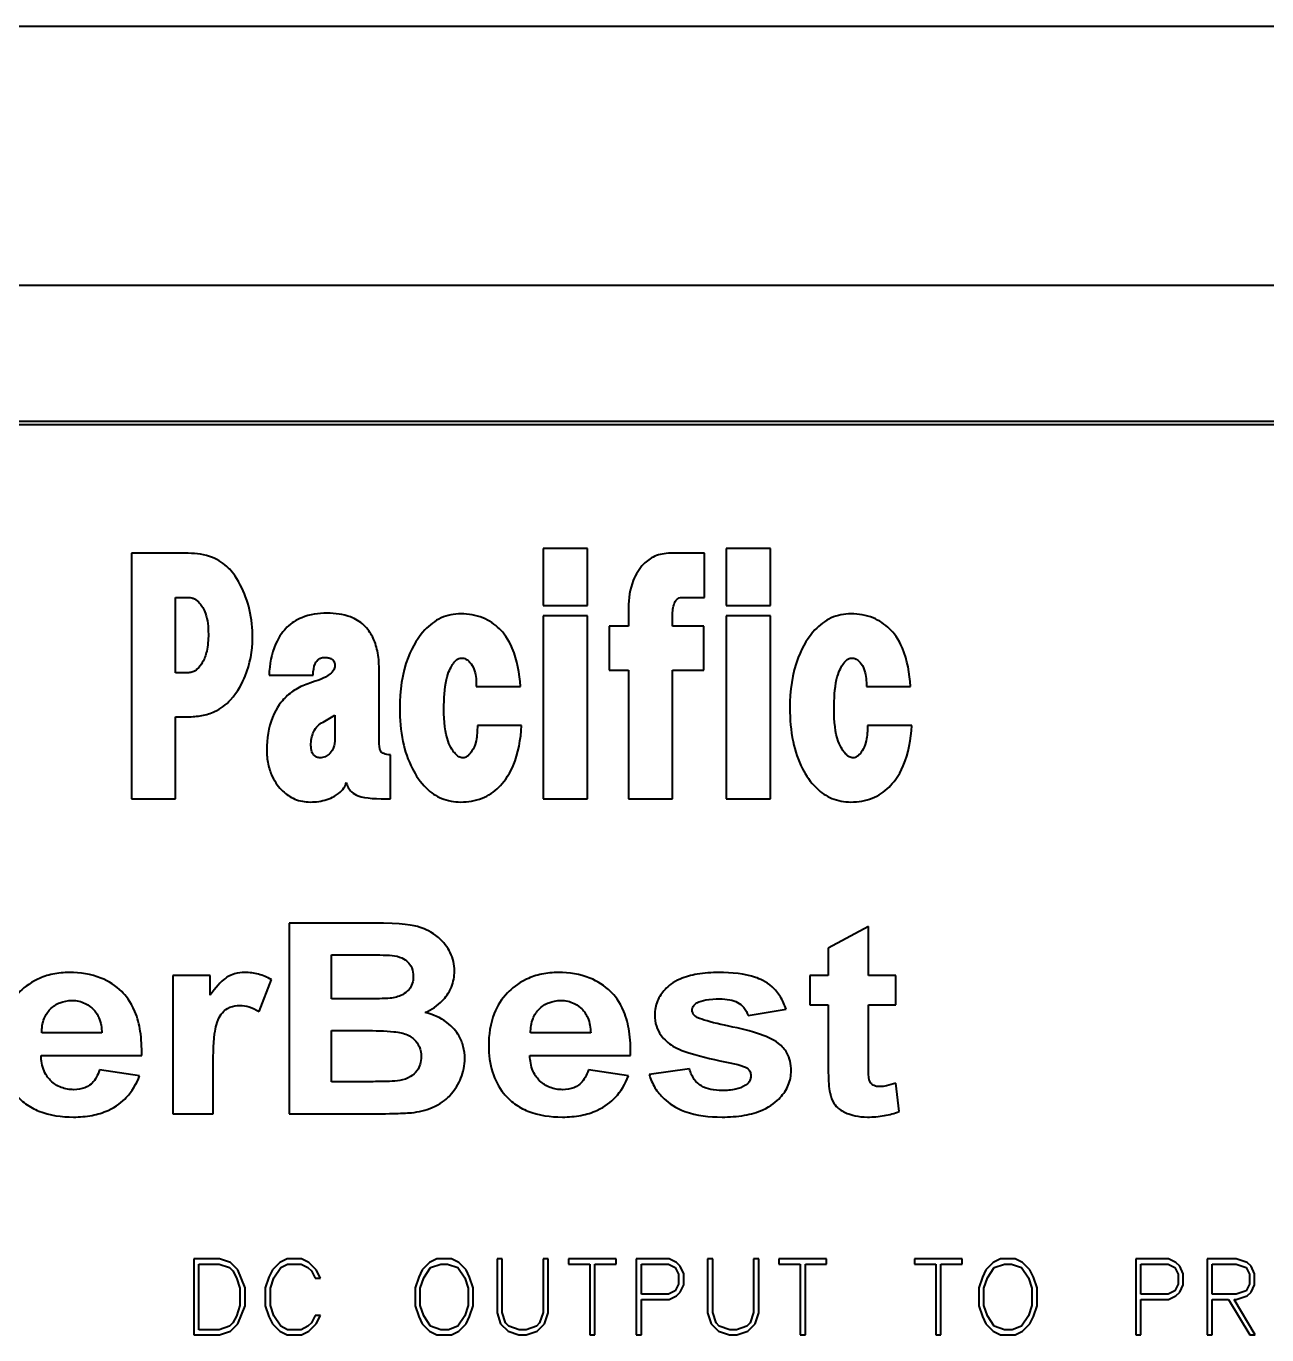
# Model space of a CAD drawing. Header units: millimetres. Extents: x 0 to 4205, y 0 to 2970.
# Drawn here: x 3446.36 to 3491.84, y 1787.63 to 1835.62 of the extents above; entities that cross this region are included whole.
import ezdxf

# ---------------------------------------------------------------- set-up
doc = ezdxf.new("R2010")
doc.units = ezdxf.units.MM
doc.header["$LTSCALE"] = 5
doc.layers.add('가시적인 것(ISO)', color=3, linetype='Continuous', lineweight=40)

msp = doc.modelspace()

# ---------------------------------------------------------------- linework, layer by layer
at = {"layer": '가시적인 것(ISO)'}
for p, q in [((3268.143, 1835.619), (3578.143, 1835.619)), ((3370.643, 1826.119), (3530.643, 1826.119)), ((3521.635, 1821.119), (3379.923, 1821.119)), ((3380.002, 1821.019), (3521.556, 1821.019)), ((3452.3, 1816.291), (3450.216, 1816.291)), ((3450.216, 1816.291), (3450.216, 1807.291)), ((3466.931, 1816.468), (3465.311, 1816.468)), ((3465.311, 1816.468), (3465.311, 1814.379)), ((3466.931, 1814.379), (3466.931, 1816.468)), ((3471.219, 1816.291), (3469.976, 1816.291)), ((3471.219, 1814.671), (3471.219, 1816.291)), ((3473.637, 1816.468), (3472.018, 1816.468)), ((3472.018, 1816.468), (3472.018, 1814.379)), ((3473.637, 1814.379), (3473.637, 1816.468)), ((3451.835, 1811.913), (3451.835, 1814.671)), ((3451.835, 1814.671), (3452.321, 1814.671)), ((3465.311, 1814.379), (3466.931, 1814.379)), ((3470.383, 1814.671), (3471.219, 1814.671)), ((3472.018, 1814.379), (3473.637, 1814.379)), ((3466.931, 1813.992), (3465.311, 1813.992)), ((3465.311, 1813.992), (3465.311, 1807.291)), ((3466.931, 1807.291), (3466.931, 1813.992)), ((3468.435, 1814.29), (3468.435, 1813.621)), ((3470.054, 1813.621), (3470.054, 1814.071)), ((3473.637, 1813.992), (3472.018, 1813.992)), ((3472.018, 1813.992), (3472.018, 1807.291)), ((3473.637, 1807.291), (3473.637, 1813.992)), ((3468.435, 1813.621), (3467.73, 1813.621)), ((3467.73, 1813.621), (3467.73, 1812.002)), ((3471.193, 1813.621), (3470.054, 1813.621)), ((3471.193, 1812.002), (3471.193, 1813.621)), ((3459.294, 1809.516), (3459.294, 1812.07)), ((3467.73, 1812.002), (3468.435, 1812.002)), ((3468.435, 1812.002), (3468.435, 1807.291)), ((3470.054, 1807.291), (3470.054, 1812.002)), ((3470.054, 1812.002), (3471.193, 1812.002)), ((3452.321, 1811.913), (3451.835, 1811.913)), ((3455.261, 1811.824), (3456.875, 1811.824)), ((3462.856, 1811.412), (3464.476, 1811.412)), ((3477.158, 1811.412), (3478.777, 1811.412)), ((3451.835, 1807.291), (3451.835, 1810.294)), ((3451.835, 1810.294), (3452.274, 1810.294)), ((3457.246, 1810.096), (3457.675, 1810.351)), ((3457.675, 1810.351), (3457.675, 1809.474)), ((3464.517, 1809.97), (3462.898, 1809.97)), ((3478.819, 1809.97), (3477.2, 1809.97)), ((3459.712, 1807.291), (3459.712, 1808.899)), ((3450.216, 1807.291), (3451.835, 1807.291)), ((3465.311, 1807.291), (3466.931, 1807.291)), ((3468.435, 1807.291), (3470.054, 1807.291)), ((3472.018, 1807.291), (3473.637, 1807.291)), ((3459.071, 1802.731), (3455.998, 1802.731)), ((3455.998, 1802.731), (3455.998, 1795.731)), ((3477.232, 1802.603), (3475.76, 1801.814)), ((3477.232, 1800.805), (3477.232, 1802.603)), ((3457.55, 1801.568), (3458.441, 1801.568)), ((3457.55, 1799.952), (3457.55, 1801.568)), ((3475.76, 1801.814), (3475.76, 1800.805)), ((3453.106, 1800.805), (3451.735, 1800.805)), ((3451.735, 1800.805), (3451.735, 1795.731)), ((3453.106, 1800.085), (3453.106, 1800.805)), ((3454.893, 1799.493), (3455.347, 1800.661)), ((3475.76, 1800.805), (3475.082, 1800.805)), ((3475.082, 1800.805), (3475.082, 1799.738)), ((3478.241, 1800.805), (3477.232, 1800.805)), ((3478.241, 1799.738), (3478.241, 1800.805)), ((3458.569, 1799.952), (3457.55, 1799.952)), ((3472.82, 1799.338), (3474.213, 1799.573)), ((3475.082, 1799.738), (3475.76, 1799.738)), ((3475.76, 1799.738), (3475.76, 1797.524)), ((3477.232, 1799.738), (3478.241, 1799.738)), ((3477.232, 1797.695), (3477.232, 1799.738)), ((3449.131, 1798.703), (3446.928, 1798.703)), ((3457.55, 1798.788), (3458.804, 1798.788)), ((3457.55, 1796.916), (3457.55, 1798.788)), ((3467.053, 1798.703), (3464.849, 1798.703)), ((3446.901, 1797.881), (3450.593, 1797.881)), ((3464.822, 1797.881), (3468.514, 1797.881)), ((3450.513, 1797.124), (3449.046, 1797.348)), ((3453.207, 1795.731), (3453.207, 1797.295)), ((3468.434, 1797.124), (3466.967, 1797.348)), ((3470.675, 1797.385), (3469.197, 1797.183)), ((3458.991, 1796.916), (3457.55, 1796.916)), ((3478.364, 1795.822), (3478.241, 1796.862)), ((3451.735, 1795.731), (3453.207, 1795.731)), ((3455.998, 1795.731), (3458.612, 1795.731)), ((3453.446, 1790.416), (3452.503, 1790.416)), ((3452.503, 1790.416), (3452.503, 1787.633)), ((3453.847, 1790.281), (3453.446, 1790.416)), ((3455.92, 1790.416), (3455.651, 1790.281)), ((3456.453, 1790.416), (3455.92, 1790.416)), ((3456.725, 1790.281), (3456.453, 1790.416)), ((3461.413, 1790.416), (3461.144, 1790.281)), ((3461.946, 1790.416), (3461.413, 1790.416)), ((3462.218, 1790.281), (3461.946, 1790.416)), ((3463.807, 1790.416), (3463.618, 1790.416)), ((3463.618, 1790.416), (3463.618, 1788.436)), ((3463.807, 1788.446), (3463.807, 1790.416)), ((3465.495, 1790.416), (3465.306, 1790.416)), ((3465.306, 1790.416), (3465.306, 1788.446)), ((3465.495, 1788.436), (3465.495, 1790.416)), ((3467.98, 1790.416), (3466.238, 1790.416)), ((3466.238, 1790.416), (3466.238, 1790.227)), ((3467.98, 1790.227), (3467.98, 1790.416)), ((3469.924, 1790.416), (3468.72, 1790.416)), ((3468.72, 1790.416), (3468.72, 1787.633)), ((3470.196, 1790.281), (3469.924, 1790.416)), ((3471.524, 1790.416), (3471.335, 1790.416)), ((3471.335, 1790.416), (3471.335, 1788.436)), ((3471.524, 1788.446), (3471.524, 1790.416)), ((3473.211, 1790.416), (3473.022, 1790.416)), ((3473.022, 1790.416), (3473.022, 1788.446)), ((3473.211, 1788.436), (3473.211, 1790.416)), ((3475.696, 1790.416), (3473.954, 1790.416)), ((3473.954, 1790.416), (3473.954, 1790.227)), ((3475.696, 1790.227), (3475.696, 1790.416)), ((3478.927, 1790.416), (3478.927, 1790.227)), ((3480.669, 1790.416), (3478.927, 1790.416)), ((3480.669, 1790.227), (3480.669, 1790.416)), ((3482.079, 1790.416), (3481.81, 1790.281)), ((3482.613, 1790.416), (3482.079, 1790.416)), ((3482.884, 1790.281), (3482.613, 1790.416)), ((3488.235, 1790.416), (3487.031, 1790.416)), ((3487.031, 1790.416), (3487.031, 1787.633)), ((3488.507, 1790.281), (3488.235, 1790.416)), ((3490.717, 1790.416), (3489.646, 1790.416)), ((3489.646, 1790.416), (3489.646, 1787.633)), ((3491.116, 1790.281), (3490.717, 1790.416)), ((3452.692, 1787.822), (3452.692, 1790.227)), ((3452.692, 1790.227), (3453.438, 1790.227)), ((3453.438, 1790.227), (3453.816, 1790.1)), ((3453.816, 1790.1), (3453.935, 1789.979)), ((3454.119, 1790.012), (3453.847, 1790.281)), ((3453.935, 1789.979), (3454.064, 1789.727)), ((3454.38, 1789.355), (3454.119, 1790.012)), ((3455.384, 1790.017), (3455.255, 1789.748)), ((3455.651, 1790.281), (3455.384, 1790.017)), ((3455.436, 1789.722), (3455.687, 1790.105)), ((3455.687, 1790.105), (3455.936, 1790.227)), ((3455.936, 1790.227), (3456.441, 1790.227)), ((3456.441, 1790.227), (3456.686, 1790.1)), ((3456.686, 1790.1), (3456.811, 1789.979)), ((3456.992, 1790.015), (3456.725, 1790.281)), ((3456.811, 1789.979), (3456.948, 1789.707)), ((3457.145, 1789.707), (3456.992, 1790.015)), ((3460.875, 1790.017), (3460.748, 1789.748)), ((3461.144, 1790.281), (3460.875, 1790.017)), ((3460.929, 1789.722), (3461.18, 1790.1)), ((3461.18, 1790.1), (3461.555, 1790.227)), ((3461.555, 1790.227), (3461.806, 1790.227)), ((3461.806, 1790.227), (3462.182, 1790.1)), ((3462.182, 1790.1), (3462.435, 1789.722)), ((3462.485, 1790.017), (3462.218, 1790.281)), ((3462.614, 1789.748), (3462.485, 1790.017)), ((3466.238, 1790.227), (3467.014, 1790.227)), ((3467.014, 1790.227), (3467.014, 1787.633)), ((3467.203, 1787.633), (3467.203, 1790.227)), ((3467.203, 1790.227), (3467.98, 1790.227)), ((3468.909, 1790.227), (3469.908, 1790.227)), ((3468.909, 1789.119), (3468.909, 1790.227)), ((3469.908, 1790.227), (3470.154, 1790.105)), ((3470.154, 1790.105), (3470.276, 1789.86)), ((3470.333, 1790.147), (3470.196, 1790.281)), ((3470.276, 1789.86), (3470.276, 1789.487)), ((3470.465, 1789.875), (3470.333, 1790.147)), ((3470.465, 1789.471), (3470.465, 1789.875)), ((3473.954, 1790.227), (3474.731, 1790.227)), ((3474.731, 1790.227), (3474.731, 1787.633)), ((3474.92, 1787.633), (3474.92, 1790.227)), ((3474.92, 1790.227), (3475.696, 1790.227)), ((3478.927, 1790.227), (3479.703, 1790.227)), ((3479.703, 1790.227), (3479.703, 1787.633)), ((3479.892, 1787.633), (3479.892, 1790.227)), ((3479.892, 1790.227), (3480.669, 1790.227)), ((3481.541, 1790.017), (3481.414, 1789.748)), ((3481.81, 1790.281), (3481.541, 1790.017)), ((3481.595, 1789.722), (3481.846, 1790.1)), ((3481.846, 1790.1), (3482.222, 1790.227)), ((3482.222, 1790.227), (3482.473, 1790.227)), ((3482.473, 1790.227), (3482.848, 1790.1)), ((3482.848, 1790.1), (3483.102, 1789.722)), ((3483.151, 1790.017), (3482.884, 1790.281)), ((3483.28, 1789.748), (3483.151, 1790.017)), ((3487.22, 1789.119), (3487.22, 1790.227)), ((3487.22, 1790.227), (3488.219, 1790.227)), ((3488.219, 1790.227), (3488.465, 1790.105)), ((3488.465, 1790.105), (3488.587, 1789.86)), ((3488.644, 1790.147), (3488.507, 1790.281)), ((3488.587, 1789.86), (3488.587, 1789.487)), ((3488.776, 1789.875), (3488.644, 1790.147)), ((3488.776, 1789.471), (3488.776, 1789.875)), ((3489.835, 1789.119), (3489.835, 1790.227)), ((3489.835, 1790.227), (3490.707, 1790.227)), ((3490.707, 1790.227), (3491.08, 1790.1)), ((3491.08, 1790.1), (3491.201, 1789.86)), ((3491.258, 1790.147), (3491.116, 1790.281)), ((3491.201, 1789.86), (3491.201, 1789.487)), ((3491.39, 1789.875), (3491.258, 1790.147)), ((3491.39, 1789.471), (3491.39, 1789.875)), ((3454.064, 1789.727), (3454.191, 1789.344)), ((3455.255, 1789.748), (3455.12, 1789.352)), ((3455.309, 1789.344), (3455.436, 1789.722)), ((3456.948, 1789.707), (3457.145, 1789.707)), ((3460.748, 1789.748), (3460.613, 1789.352)), ((3460.802, 1789.344), (3460.929, 1789.722)), ((3462.435, 1789.722), (3462.56, 1789.344)), ((3462.749, 1789.352), (3462.614, 1789.748)), ((3470.276, 1789.487), (3470.154, 1789.241)), ((3470.333, 1789.199), (3470.465, 1789.471)), ((3481.414, 1789.748), (3481.28, 1789.352)), ((3481.469, 1789.344), (3481.595, 1789.722)), ((3483.102, 1789.722), (3483.226, 1789.344)), ((3483.415, 1789.352), (3483.28, 1789.748)), ((3488.587, 1789.487), (3488.465, 1789.241)), ((3488.644, 1789.199), (3488.776, 1789.471)), ((3491.201, 1789.487), (3491.08, 1789.246)), ((3491.258, 1789.199), (3491.39, 1789.471)), ((3454.191, 1789.344), (3454.191, 1788.705)), ((3454.38, 1788.695), (3454.38, 1789.355)), ((3455.12, 1789.352), (3455.12, 1788.697)), ((3455.309, 1788.705), (3455.309, 1789.344)), ((3460.613, 1789.352), (3460.613, 1788.697)), ((3460.802, 1788.705), (3460.802, 1789.344)), ((3462.56, 1789.344), (3462.56, 1788.705)), ((3462.749, 1788.697), (3462.749, 1789.352)), ((3469.908, 1789.119), (3468.909, 1789.119)), ((3468.909, 1787.633), (3468.909, 1788.93)), ((3468.909, 1788.93), (3469.924, 1788.93)), ((3470.154, 1789.241), (3469.908, 1789.119)), ((3469.924, 1788.93), (3470.196, 1789.065)), ((3470.196, 1789.065), (3470.333, 1789.199)), ((3481.28, 1789.352), (3481.28, 1788.697)), ((3481.469, 1788.705), (3481.469, 1789.344)), ((3483.226, 1789.344), (3483.226, 1788.705)), ((3483.415, 1788.697), (3483.415, 1789.352)), ((3488.219, 1789.119), (3487.22, 1789.119)), ((3487.22, 1787.633), (3487.22, 1788.93)), ((3487.22, 1788.93), (3488.235, 1788.93)), ((3488.465, 1789.241), (3488.219, 1789.119)), ((3488.235, 1788.93), (3488.507, 1789.065)), ((3488.507, 1789.065), (3488.644, 1789.199)), ((3490.707, 1789.119), (3489.835, 1789.119)), ((3489.835, 1787.633), (3489.835, 1788.93)), ((3489.835, 1788.93), (3490.435, 1788.93)), ((3490.435, 1788.93), (3491.214, 1787.633)), ((3491.414, 1787.633), (3490.637, 1788.93)), ((3490.637, 1788.93), (3490.717, 1788.93)), ((3491.08, 1789.246), (3490.707, 1789.119)), ((3490.717, 1788.93), (3491.116, 1789.065)), ((3491.116, 1789.065), (3491.258, 1789.199)), ((3454.191, 1788.705), (3454.064, 1788.322)), ((3454.119, 1788.037), (3454.38, 1788.695)), ((3455.12, 1788.697), (3455.255, 1788.301)), ((3455.436, 1788.327), (3455.309, 1788.705)), ((3460.613, 1788.697), (3460.748, 1788.301)), ((3460.929, 1788.327), (3460.802, 1788.705)), ((3462.56, 1788.705), (3462.435, 1788.327)), ((3462.614, 1788.301), (3462.749, 1788.697)), ((3463.618, 1788.436), (3463.75, 1788.037)), ((3463.934, 1788.068), (3463.807, 1788.446)), ((3465.306, 1788.446), (3465.179, 1788.068)), ((3465.36, 1788.037), (3465.495, 1788.436)), ((3471.335, 1788.436), (3471.467, 1788.037)), ((3471.65, 1788.068), (3471.524, 1788.446)), ((3473.022, 1788.446), (3472.896, 1788.068)), ((3473.077, 1788.037), (3473.211, 1788.436)), ((3481.28, 1788.697), (3481.414, 1788.301)), ((3481.595, 1788.327), (3481.469, 1788.705)), ((3483.226, 1788.705), (3483.102, 1788.327)), ((3483.28, 1788.301), (3483.415, 1788.697)), ((3453.816, 1787.949), (3453.438, 1787.822)), ((3453.935, 1788.071), (3453.816, 1787.949)), ((3453.847, 1787.768), (3454.119, 1788.037)), ((3454.064, 1788.322), (3453.935, 1788.071)), ((3455.255, 1788.301), (3455.384, 1788.032)), ((3455.384, 1788.032), (3455.651, 1787.768)), ((3455.687, 1787.947), (3455.436, 1788.327)), ((3455.936, 1787.822), (3455.687, 1787.947)), ((3456.686, 1787.949), (3456.441, 1787.822)), ((3456.811, 1788.071), (3456.686, 1787.949)), ((3456.725, 1787.768), (3456.992, 1788.035)), ((3456.948, 1788.343), (3456.811, 1788.071)), ((3457.145, 1788.343), (3456.948, 1788.343)), ((3456.992, 1788.035), (3457.145, 1788.343)), ((3460.748, 1788.301), (3460.875, 1788.032)), ((3460.875, 1788.032), (3461.144, 1787.768)), ((3461.18, 1787.949), (3460.929, 1788.327)), ((3461.555, 1787.822), (3461.18, 1787.949)), ((3462.182, 1787.949), (3461.838, 1787.822)), ((3462.435, 1788.327), (3462.182, 1787.949)), ((3462.218, 1787.768), (3462.485, 1788.032)), ((3462.485, 1788.032), (3462.614, 1788.301)), ((3463.75, 1788.037), (3464.022, 1787.768)), ((3464.051, 1787.949), (3463.934, 1788.068)), ((3464.431, 1787.822), (3464.051, 1787.949)), ((3465.06, 1787.949), (3464.682, 1787.822)), ((3465.179, 1788.068), (3465.06, 1787.949)), ((3465.091, 1787.768), (3465.36, 1788.037)), ((3471.467, 1788.037), (3471.738, 1787.768)), ((3471.767, 1787.949), (3471.65, 1788.068)), ((3472.147, 1787.822), (3471.767, 1787.949)), ((3472.776, 1787.949), (3472.399, 1787.822)), ((3472.896, 1788.068), (3472.776, 1787.949)), ((3472.807, 1787.768), (3473.077, 1788.037)), ((3481.414, 1788.301), (3481.541, 1788.032)), ((3481.541, 1788.032), (3481.81, 1787.768)), ((3481.846, 1787.949), (3481.595, 1788.327)), ((3482.222, 1787.822), (3481.846, 1787.949)), ((3482.848, 1787.949), (3482.504, 1787.822)), ((3483.102, 1788.327), (3482.848, 1787.949)), ((3482.884, 1787.768), (3483.151, 1788.032)), ((3483.151, 1788.032), (3483.28, 1788.301)), ((3452.503, 1787.633), (3453.446, 1787.633)), ((3453.438, 1787.822), (3452.692, 1787.822)), ((3453.446, 1787.633), (3453.847, 1787.768)), ((3455.651, 1787.768), (3455.92, 1787.633)), ((3455.92, 1787.633), (3456.453, 1787.633)), ((3456.441, 1787.822), (3455.936, 1787.822)), ((3456.453, 1787.633), (3456.725, 1787.768)), ((3461.144, 1787.768), (3461.413, 1787.633)), ((3461.413, 1787.633), (3461.946, 1787.633)), ((3461.838, 1787.822), (3461.555, 1787.822)), ((3461.946, 1787.633), (3462.218, 1787.768)), ((3464.022, 1787.768), (3464.423, 1787.633)), ((3464.423, 1787.633), (3464.69, 1787.633)), ((3464.682, 1787.822), (3464.431, 1787.822)), ((3464.69, 1787.633), (3465.091, 1787.768)), ((3467.014, 1787.633), (3467.203, 1787.633)), ((3468.72, 1787.633), (3468.909, 1787.633)), ((3471.738, 1787.768), (3472.14, 1787.633)), ((3472.14, 1787.633), (3472.406, 1787.633)), ((3472.399, 1787.822), (3472.147, 1787.822)), ((3472.406, 1787.633), (3472.807, 1787.768)), ((3474.731, 1787.633), (3474.92, 1787.633)), ((3479.703, 1787.633), (3479.892, 1787.633)), ((3481.81, 1787.768), (3482.079, 1787.633)), ((3482.079, 1787.633), (3482.613, 1787.633)), ((3482.504, 1787.822), (3482.222, 1787.822)), ((3482.613, 1787.633), (3482.884, 1787.768)), ((3487.031, 1787.633), (3487.22, 1787.633)), ((3489.646, 1787.633), (3489.835, 1787.633)), ((3491.214, 1787.633), (3491.414, 1787.633))]:
    msp.add_line(p, q, dxfattribs=at)
for points, knots in [([(3454.655, 1813.188), (3454.655, 1813.535), (3454.621, 1813.88), (3454.469, 1814.539), (3454.357, 1814.846), (3454.034, 1815.47), (3453.881, 1815.645), (3453.606, 1815.916), (3453.409, 1816.044), (3452.906, 1816.247), (3452.603, 1816.291), (3452.3, 1816.291)], [-0.2858534, -0.2858534, -0.2858534, -0.2858534, -0.2451912, -0.2451912, -0.2065635, -0.2065635, -0.1627704, -0.1627704, -0.0909123, -0.0909123, 0, 0, 0, 0]), ([(3469.976, 1816.291), (3469.874, 1816.291), (3469.772, 1816.282), (3469.579, 1816.244), (3469.487, 1816.217), (3469.243, 1816.111), (3469.106, 1816.013), (3468.829, 1815.726), (3468.701, 1815.514), (3468.484, 1814.975), (3468.435, 1814.632), (3468.435, 1814.29)], [-0.2893553, -0.2893553, -0.2893553, -0.2893553, -0.2575198, -0.2575198, -0.2275927, -0.2275927, -0.1740877, -0.1740877, -0.1027456, -0.1027456, 0, 0, 0, 0]), ([(3452.321, 1814.671), (3452.356, 1814.671), (3452.39, 1814.667), (3452.459, 1814.649), (3452.492, 1814.636), (3452.596, 1814.581), (3452.66, 1814.524), (3452.79, 1814.377), (3452.871, 1814.264), (3453.01, 1813.854), (3453.036, 1813.589), (3453.036, 1813.324)], [-0.233492, -0.233492, -0.233492, -0.233492, -0.2134417, -0.2134417, -0.1927928, -0.1927928, -0.1456441, -0.1456441, -0.0796373, -0.0796373, 0, 0, 0, 0]), ([(3470.054, 1814.071), (3470.054, 1814.146), (3470.059, 1814.224), (3470.083, 1814.362), (3470.101, 1814.427), (3470.16, 1814.539), (3470.195, 1814.579), (3470.244, 1814.624), (3470.27, 1814.642), (3470.326, 1814.666), (3470.354, 1814.671), (3470.383, 1814.671)], [-0.05295944, -0.05295944, -0.05295944, -0.05295944, -0.03999334, -0.03999334, -0.02879878, -0.02879878, -0.01818786, -0.01818786, -0.00878945, -0.00878945, 0, 0, 0, 0]), ([(3457.387, 1814.091), (3457.073, 1814.091), (3456.754, 1814.048), (3456.259, 1813.847), (3456.076, 1813.731), (3455.798, 1813.46), (3455.635, 1813.27), (3455.348, 1812.607), (3455.281, 1812.209), (3455.261, 1811.824)], [-0.536756, -0.536756, -0.536756, -0.536756, -0.3483065, -0.3483065, -0.2164852, -0.2164852, -0.115581, -0.115581, 0, 0, 0, 0]), ([(3459.294, 1812.07), (3459.294, 1812.284), (3459.276, 1812.501), (3459.194, 1812.895), (3459.134, 1813.073), (3458.982, 1813.366), (3458.883, 1813.521), (3458.595, 1813.79), (3458.43, 1813.887), (3457.978, 1814.057), (3457.677, 1814.091), (3457.387, 1814.091)], [-0.3749096, -0.3749096, -0.3749096, -0.3749096, -0.2842714, -0.2842714, -0.204933, -0.204933, -0.1448964, -0.1448964, -0.0869418, -0.0869418, 0, 0, 0, 0]), ([(3462.297, 1814.071), (3462.17, 1814.071), (3462.044, 1814.059), (3461.798, 1814.007), (3461.682, 1813.97), (3461.339, 1813.815), (3461.141, 1813.663), (3460.745, 1813.238), (3460.524, 1812.899), (3460.131, 1811.883), (3460.051, 1811.24), (3460.051, 1810.613)], [-0.5380522, -0.5380522, -0.5380522, -0.5380522, -0.4844475, -0.4844475, -0.4325169, -0.4325169, -0.326294, -0.326294, -0.1883233, -0.1883233, 0, 0, 0, 0]), ([(3464.476, 1811.412), (3464.442, 1811.878), (3464.36, 1812.378), (3464.033, 1813.155), (3463.861, 1813.368), (3463.53, 1813.69), (3463.329, 1813.826), (3462.846, 1814.026), (3462.574, 1814.071), (3462.297, 1814.071)], [-0.3021675, -0.3021675, -0.3021675, -0.3021675, -0.2215102, -0.2215102, -0.1570601, -0.1570601, -0.083104, -0.083104, 0, 0, 0, 0]), ([(3476.599, 1814.071), (3476.472, 1814.071), (3476.345, 1814.059), (3476.1, 1814.007), (3475.983, 1813.97), (3475.641, 1813.815), (3475.443, 1813.663), (3475.047, 1813.238), (3474.826, 1812.899), (3474.433, 1811.883), (3474.353, 1811.24), (3474.353, 1810.613)], [-0.5380522, -0.5380522, -0.5380522, -0.5380522, -0.4844475, -0.4844475, -0.4325169, -0.4325169, -0.326294, -0.326294, -0.1883233, -0.1883233, 0, 0, 0, 0]), ([(3478.777, 1811.412), (3478.744, 1811.878), (3478.662, 1812.378), (3478.334, 1813.155), (3478.163, 1813.368), (3477.832, 1813.69), (3477.631, 1813.826), (3477.147, 1814.026), (3476.876, 1814.071), (3476.599, 1814.071)], [-0.3021675, -0.3021675, -0.3021675, -0.3021675, -0.2215102, -0.2215102, -0.1570601, -0.1570601, -0.083104, -0.083104, 0, 0, 0, 0]), ([(3452.274, 1810.294), (3452.451, 1810.294), (3452.628, 1810.309), (3452.961, 1810.374), (3453.116, 1810.422), (3453.488, 1810.592), (3453.684, 1810.735), (3454.123, 1811.21), (3454.294, 1811.577), (3454.568, 1812.233), (3454.655, 1812.702), (3454.655, 1813.188)], [-0.3127298, -0.3127298, -0.3127298, -0.3127298, -0.2827299, -0.2827299, -0.2552536, -0.2552536, -0.2133685, -0.2133685, -0.1456782, -0.1456782, 0, 0, 0, 0]), ([(3453.036, 1813.324), (3453.036, 1813.117), (3453.021, 1812.898), (3452.941, 1812.552), (3452.89, 1812.408), (3452.776, 1812.221), (3452.708, 1812.119), (3452.574, 1811.999), (3452.524, 1811.965), (3452.421, 1811.923), (3452.372, 1811.913), (3452.321, 1811.913)], [-0.250404, -0.250404, -0.250404, -0.250404, -0.1448601, -0.1448601, -0.0693805, -0.0693805, -0.0332691, -0.0332691, -0.015352, -0.015352, 0, 0, 0, 0]), ([(3456.875, 1811.824), (3456.883, 1811.99), (3456.905, 1812.133), (3456.964, 1812.271), (3456.99, 1812.324), (3457.072, 1812.404), (3457.108, 1812.428), (3457.195, 1812.464), (3457.243, 1812.472), (3457.293, 1812.472)], [-0.1179079, -0.1179079, -0.1179079, -0.1179079, -0.0493528, -0.0493528, -0.0281953, -0.0281953, -0.0149701, -0.0149701, 0, 0, 0, 0]), ([(3457.293, 1812.472), (3457.339, 1812.472), (3457.385, 1812.469), (3457.466, 1812.454), (3457.503, 1812.444), (3457.571, 1812.409), (3457.593, 1812.39), (3457.626, 1812.354), (3457.642, 1812.328), (3457.669, 1812.257), (3457.675, 1812.21), (3457.675, 1812.164)], [-0.03966799, -0.03966799, -0.03966799, -0.03966799, -0.03344151, -0.03344151, -0.02835788, -0.02835788, -0.022918, -0.022918, -0.01366545, -0.01366545, 0, 0, 0, 0]), ([(3461.671, 1810.576), (3461.671, 1810.952), (3461.693, 1811.338), (3461.83, 1811.944), (3461.915, 1812.096), (3462.025, 1812.266), (3462.071, 1812.326), (3462.153, 1812.397), (3462.186, 1812.419), (3462.252, 1812.445), (3462.282, 1812.451), (3462.313, 1812.451)], [-0.1261111, -0.1261111, -0.1261111, -0.1261111, -0.0818856, -0.0818856, -0.0421509, -0.0421509, -0.0210668, -0.0210668, -0.0093982, -0.0093982, 0, 0, 0, 0]), ([(3462.313, 1812.451), (3462.342, 1812.451), (3462.37, 1812.448), (3462.425, 1812.434), (3462.452, 1812.424), (3462.534, 1812.381), (3462.583, 1812.337), (3462.673, 1812.231), (3462.741, 1812.137), (3462.849, 1811.802), (3462.862, 1811.6), (3462.856, 1811.412)], [-0.184648, -0.184648, -0.184648, -0.184648, -0.1660706, -0.1660706, -0.1473259, -0.1473259, -0.1054091, -0.1054091, -0.0564384, -0.0564384, 0, 0, 0, 0]), ([(3475.972, 1810.576), (3475.972, 1810.952), (3475.995, 1811.338), (3476.132, 1811.944), (3476.217, 1812.096), (3476.326, 1812.266), (3476.372, 1812.326), (3476.455, 1812.397), (3476.488, 1812.419), (3476.553, 1812.445), (3476.584, 1812.451), (3476.615, 1812.451)], [-0.1261111, -0.1261111, -0.1261111, -0.1261111, -0.0818856, -0.0818856, -0.0421509, -0.0421509, -0.0210668, -0.0210668, -0.0093982, -0.0093982, 0, 0, 0, 0]), ([(3476.615, 1812.451), (3476.643, 1812.451), (3476.671, 1812.448), (3476.727, 1812.434), (3476.754, 1812.424), (3476.836, 1812.381), (3476.885, 1812.337), (3476.975, 1812.231), (3477.043, 1812.137), (3477.151, 1811.802), (3477.164, 1811.6), (3477.158, 1811.412)], [-0.184648, -0.184648, -0.184648, -0.184648, -0.1660706, -0.1660706, -0.1473259, -0.1473259, -0.1054091, -0.1054091, -0.0564384, -0.0564384, 0, 0, 0, 0]), ([(3457.675, 1812.164), (3457.675, 1812.138), (3457.671, 1812.113), (3457.656, 1812.062), (3457.645, 1812.037), (3457.598, 1811.958), (3457.55, 1811.908), (3457.291, 1811.692), (3457.014, 1811.617), (3456.755, 1811.532)], [-0.1169937, -0.1169937, -0.1169937, -0.1169937, -0.1093142, -0.1093142, -0.1011281, -0.1011281, -0.0815966, -0.0815966, 0, 0, 0, 0]), ([(3456.755, 1811.532), (3456.577, 1811.473), (3456.405, 1811.397), (3456.095, 1811.211), (3455.958, 1811.105), (3455.741, 1810.882), (3455.542, 1810.657), (3455.236, 1809.896), (3455.178, 1809.489), (3455.178, 1809.082)], [-0.5736143, -0.5736143, -0.5736143, -0.5736143, -0.4040062, -0.4040062, -0.2459319, -0.2459319, -0.1220469, -0.1220469, 0, 0, 0, 0]), ([(3460.051, 1810.613), (3460.051, 1810.204), (3460.084, 1809.79), (3460.241, 1809.041), (3460.353, 1808.701), (3460.631, 1808.166), (3460.799, 1807.898), (3461.197, 1807.516), (3461.381, 1807.391), (3461.811, 1807.212), (3462.046, 1807.17), (3462.287, 1807.17)], [-0.5421945, -0.5421945, -0.5421945, -0.5421945, -0.3797315, -0.3797315, -0.2376949, -0.2376949, -0.1399803, -0.1399803, -0.0723429, -0.0723429, 0, 0, 0, 0]), ([(3462.365, 1808.79), (3462.341, 1808.79), (3462.317, 1808.793), (3462.268, 1808.807), (3462.244, 1808.818), (3462.167, 1808.862), (3462.119, 1808.907), (3462.025, 1809.015), (3461.909, 1809.159), (3461.714, 1809.706), (3461.671, 1810.112), (3461.671, 1810.576)], [-0.4080712, -0.4080712, -0.4080712, -0.4080712, -0.374063, -0.374063, -0.3377433, -0.3377433, -0.2512318, -0.2512318, -0.1391442, -0.1391442, 0, 0, 0, 0]), ([(3474.353, 1810.613), (3474.353, 1810.204), (3474.386, 1809.79), (3474.543, 1809.041), (3474.655, 1808.701), (3474.933, 1808.166), (3475.101, 1807.898), (3475.499, 1807.516), (3475.682, 1807.391), (3476.113, 1807.212), (3476.348, 1807.17), (3476.589, 1807.17)], [-0.5421945, -0.5421945, -0.5421945, -0.5421945, -0.3797315, -0.3797315, -0.2376949, -0.2376949, -0.1399803, -0.1399803, -0.0723429, -0.0723429, 0, 0, 0, 0]), ([(3476.667, 1808.79), (3476.643, 1808.79), (3476.618, 1808.793), (3476.57, 1808.807), (3476.546, 1808.818), (3476.469, 1808.862), (3476.42, 1808.907), (3476.327, 1809.015), (3476.211, 1809.159), (3476.016, 1809.706), (3475.972, 1810.112), (3475.972, 1810.576)], [-0.4080712, -0.4080712, -0.4080712, -0.4080712, -0.374063, -0.374063, -0.3377433, -0.3377433, -0.2512318, -0.2512318, -0.1391442, -0.1391442, 0, 0, 0, 0]), ([(3456.797, 1809.239), (3456.797, 1809.327), (3456.804, 1809.416), (3456.836, 1809.582), (3456.859, 1809.659), (3456.938, 1809.835), (3456.989, 1809.903), (3457.097, 1810.014), (3457.167, 1810.062), (3457.246, 1810.096)], [-0.07734843, -0.07734843, -0.07734843, -0.07734843, -0.06114557, -0.06114557, -0.04633919, -0.04633919, -0.02587867, -0.02587867, 0, 0, 0, 0]), ([(3462.287, 1807.17), (3462.556, 1807.17), (3462.82, 1807.212), (3463.302, 1807.405), (3463.507, 1807.541), (3463.833, 1807.861), (3464.038, 1808.101), (3464.406, 1808.958), (3464.49, 1809.474), (3464.517, 1809.97)], [-0.6064218, -0.6064218, -0.6064218, -0.6064218, -0.437056, -0.437056, -0.2792544, -0.2792544, -0.1489999, -0.1489999, 0, 0, 0, 0]), ([(3462.898, 1809.97), (3462.898, 1809.789), (3462.886, 1809.593), (3462.807, 1809.22), (3462.747, 1809.113), (3462.66, 1808.98), (3462.612, 1808.917), (3462.526, 1808.844), (3462.492, 1808.822), (3462.426, 1808.796), (3462.396, 1808.79), (3462.365, 1808.79)], [-0.09232769, -0.09232769, -0.09232769, -0.09232769, -0.06895227, -0.06895227, -0.04318151, -0.04318151, -0.02122046, -0.02122046, -0.00933669, -0.00933669, 0, 0, 0, 0]), ([(3476.589, 1807.17), (3476.857, 1807.17), (3477.122, 1807.212), (3477.604, 1807.405), (3477.808, 1807.541), (3478.135, 1807.861), (3478.34, 1808.101), (3478.707, 1808.958), (3478.792, 1809.474), (3478.819, 1809.97)], [-0.6064218, -0.6064218, -0.6064218, -0.6064218, -0.437056, -0.437056, -0.2792544, -0.2792544, -0.1489999, -0.1489999, 0, 0, 0, 0]), ([(3477.2, 1809.97), (3477.2, 1809.789), (3477.188, 1809.593), (3477.109, 1809.22), (3477.049, 1809.113), (3476.962, 1808.98), (3476.914, 1808.917), (3476.828, 1808.844), (3476.794, 1808.822), (3476.728, 1808.796), (3476.698, 1808.79), (3476.667, 1808.79)], [-0.09232769, -0.09232769, -0.09232769, -0.09232769, -0.06895227, -0.06895227, -0.04318151, -0.04318151, -0.02122046, -0.02122046, -0.00933669, -0.00933669, 0, 0, 0, 0]), ([(3455.178, 1809.082), (3455.178, 1808.908), (3455.193, 1808.734), (3455.261, 1808.405), (3455.31, 1808.252), (3455.49, 1807.873), (3455.63, 1807.699), (3455.89, 1807.448), (3456.037, 1807.348), (3456.384, 1807.203), (3456.575, 1807.17), (3456.771, 1807.17)], [-0.2374328, -0.2374328, -0.2374328, -0.2374328, -0.2009042, -0.2009042, -0.1671055, -0.1671055, -0.1128913, -0.1128913, -0.0587856, -0.0587856, 0, 0, 0, 0]), ([(3457.126, 1808.79), (3457.104, 1808.79), (3457.083, 1808.792), (3457.041, 1808.801), (3457.021, 1808.807), (3456.965, 1808.833), (3456.933, 1808.858), (3456.877, 1808.919), (3456.851, 1808.959), (3456.805, 1809.085), (3456.797, 1809.164), (3456.797, 1809.239)], [-0.07501483, -0.07501483, -0.07501483, -0.07501483, -0.06593002, -0.06593002, -0.05717975, -0.05717975, -0.04010912, -0.04010912, -0.02252406, -0.02252406, 0, 0, 0, 0]), ([(3457.675, 1809.474), (3457.675, 1809.412), (3457.67, 1809.349), (3457.648, 1809.233), (3457.632, 1809.179), (3457.57, 1809.038), (3457.518, 1808.976), (3457.423, 1808.886), (3457.371, 1808.85), (3457.253, 1808.801), (3457.191, 1808.79), (3457.126, 1808.79)], [-0.08300585, -0.08300585, -0.08300585, -0.08300585, -0.07015793, -0.07015793, -0.05858004, -0.05858004, -0.03837328, -0.03837328, -0.01938653, -0.01938653, 0, 0, 0, 0]), ([(3459.712, 1808.899), (3459.625, 1808.906), (3459.535, 1808.918), (3459.439, 1808.953), (3459.413, 1808.966), (3459.371, 1808.997), (3459.36, 1809.012), (3459.341, 1809.044), (3459.33, 1809.078), (3459.301, 1809.218), (3459.294, 1809.365), (3459.294, 1809.516)], [-0.09732573, -0.09732573, -0.09732573, -0.09732573, -0.07718281, -0.07718281, -0.06982854, -0.06982854, -0.06294194, -0.06294194, -0.04522299, -0.04522299, 0, 0, 0, 0]), ([(3456.771, 1807.17), (3456.978, 1807.17), (3457.184, 1807.197), (3457.587, 1807.33), (3457.729, 1807.423), (3457.883, 1807.539), (3457.951, 1807.606), (3458.046, 1807.75), (3458.077, 1807.82), (3458.092, 1807.896)], [-0.1095168, -0.1095168, -0.1095168, -0.1095168, -0.0812734, -0.0812734, -0.0516636, -0.0516636, -0.0233995, -0.0233995, 0, 0, 0, 0]), ([(3458.092, 1807.896), (3458.107, 1807.829), (3458.129, 1807.763), (3458.194, 1807.645), (3458.234, 1807.593), (3458.361, 1807.474), (3458.452, 1807.428), (3458.796, 1807.3), (3459.245, 1807.279), (3459.712, 1807.291)], [-0.2316073, -0.2316073, -0.2316073, -0.2316073, -0.2056086, -0.2056086, -0.1808101, -0.1808101, -0.1401312, -0.1401312, 0, 0, 0, 0]), ([(3462.059, 1800.971), (3462.059, 1801.09), (3462.046, 1801.209), (3461.994, 1801.438), (3461.955, 1801.547), (3461.809, 1801.838), (3461.659, 1802.038), (3461.227, 1802.411), (3460.976, 1802.517), (3460.553, 1802.656), (3460.169, 1802.731), (3459.071, 1802.731)], [-0.9439339, -0.9439339, -0.9439339, -0.9439339, -0.8405545, -0.8405545, -0.7401827, -0.7401827, -0.5587654, -0.5587654, -0.3295429, -0.3295429, 0, 0, 0, 0]), ([(3458.441, 1801.568), (3458.71, 1801.568), (3459.048, 1801.567), (3459.471, 1801.56), (3459.67, 1801.556), (3459.77, 1801.547)], [-0.08426594, -0.08426594, -0.08426594, -0.08426594, -0.03010663, -0.03010663, 0, 0, 0, 0]), ([(3459.77, 1801.547), (3459.892, 1801.532), (3460.017, 1801.503), (3460.211, 1801.414), (3460.286, 1801.365), (3460.391, 1801.259), (3460.45, 1801.191), (3460.533, 1800.986), (3460.549, 1800.88), (3460.549, 1800.773)], [-0.1919192, -0.1919192, -0.1919192, -0.1919192, -0.1192834, -0.1192834, -0.0663607, -0.0663607, -0.0319564, -0.0319564, 0, 0, 0, 0]), ([(3447.947, 1800.917), (3447.74, 1800.917), (3447.533, 1800.899), (3447.141, 1800.817), (3446.957, 1800.757), (3446.446, 1800.516), (3446.22, 1800.314), (3445.87, 1799.956), (3445.709, 1799.703), (3445.447, 1799.042), (3445.391, 1798.633), (3445.391, 1798.228)], [-0.3349005, -0.3349005, -0.3349005, -0.3349005, -0.30229, -0.30229, -0.271663, -0.271663, -0.2131591, -0.2131591, -0.1215584, -0.1215584, 0, 0, 0, 0]), ([(3450.593, 1797.881), (3450.599, 1798.175), (3450.585, 1798.474), (3450.502, 1799.012), (3450.439, 1799.259), (3450.19, 1799.86), (3449.998, 1800.082), (3449.641, 1800.434), (3449.387, 1800.599), (3448.734, 1800.861), (3448.34, 1800.917), (3447.947, 1800.917)], [-0.3470386, -0.3470386, -0.3470386, -0.3470386, -0.3046998, -0.3046998, -0.2683685, -0.2683685, -0.2108746, -0.2108746, -0.1180906, -0.1180906, 0, 0, 0, 0]), ([(3454.376, 1800.917), (3454.247, 1800.917), (3454.12, 1800.902), (3453.821, 1800.816), (3453.707, 1800.74), (3453.488, 1800.587), (3453.297, 1800.362), (3453.106, 1800.085)], [-0.1354563, -0.1354563, -0.1354563, -0.1354563, -0.1212898, -0.1212898, -0.1010326, -0.1010326, 0, 0, 0, 0]), ([(3455.347, 1800.661), (3455.195, 1800.744), (3455.036, 1800.809), (3454.708, 1800.896), (3454.543, 1800.917), (3454.376, 1800.917)], [-0.1019649, -0.1019649, -0.1019649, -0.1019649, -0.0501822, -0.0501822, 0, 0, 0, 0]), ([(3460.981, 1799.455), (3461.102, 1799.506), (3461.217, 1799.567), (3461.429, 1799.711), (3461.525, 1799.791), (3461.728, 1800.004), (3461.855, 1800.174), (3462.021, 1800.572), (3462.059, 1800.768), (3462.059, 1800.971)], [-0.2327625, -0.2327625, -0.2327625, -0.2327625, -0.1799702, -0.1799702, -0.1292868, -0.1292868, -0.0609249, -0.0609249, 0, 0, 0, 0]), ([(3465.868, 1800.917), (3465.661, 1800.917), (3465.455, 1800.899), (3465.062, 1800.817), (3464.879, 1800.757), (3464.367, 1800.516), (3464.141, 1800.314), (3463.792, 1799.956), (3463.631, 1799.703), (3463.368, 1799.042), (3463.312, 1798.633), (3463.312, 1798.228)], [-0.3349005, -0.3349005, -0.3349005, -0.3349005, -0.30229, -0.30229, -0.271663, -0.271663, -0.2131591, -0.2131591, -0.1215584, -0.1215584, 0, 0, 0, 0]), ([(3468.514, 1797.881), (3468.521, 1798.175), (3468.507, 1798.474), (3468.423, 1799.012), (3468.361, 1799.259), (3468.112, 1799.86), (3467.92, 1800.082), (3467.563, 1800.434), (3467.309, 1800.599), (3466.656, 1800.861), (3466.262, 1800.917), (3465.868, 1800.917)], [-0.3470386, -0.3470386, -0.3470386, -0.3470386, -0.3046998, -0.3046998, -0.2683685, -0.2683685, -0.2108746, -0.2108746, -0.1180906, -0.1180906, 0, 0, 0, 0]), ([(3471.748, 1800.917), (3471.485, 1800.917), (3471.214, 1800.901), (3470.742, 1800.822), (3470.527, 1800.767), (3470.053, 1800.559), (3469.891, 1800.414), (3469.661, 1800.172), (3469.565, 1800.033), (3469.431, 1799.71), (3469.4, 1799.538), (3469.4, 1799.359)], [-0.2312086, -0.2312086, -0.2312086, -0.2312086, -0.1886206, -0.1886206, -0.1536828, -0.1536828, -0.1046874, -0.1046874, -0.0534917, -0.0534917, 0, 0, 0, 0]), ([(3474.213, 1799.573), (3474.163, 1799.733), (3474.095, 1799.887), (3473.921, 1800.166), (3473.819, 1800.287), (3473.471, 1800.595), (3473.239, 1800.69), (3472.703, 1800.874), (3472.222, 1800.917), (3471.748, 1800.917)], [-0.2492322, -0.2492322, -0.2492322, -0.2492322, -0.2207756, -0.2207756, -0.1936899, -0.1936899, -0.1422662, -0.1422662, 0, 0, 0, 0]), ([(3460.549, 1800.773), (3460.549, 1800.685), (3460.537, 1800.596), (3460.483, 1800.433), (3460.444, 1800.362), (3460.325, 1800.218), (3460.24, 1800.154), (3460.009, 1800.031), (3459.852, 1799.992), (3459.695, 1799.973)], [-0.1296572, -0.1296572, -0.1296572, -0.1296572, -0.1031255, -0.1031255, -0.0783382, -0.0783382, -0.0472654, -0.0472654, 0, 0, 0, 0]), ([(3459.695, 1799.973), (3459.606, 1799.964), (3459.446, 1799.96), (3459.075, 1799.953), (3458.796, 1799.952), (3458.569, 1799.952)], [-0.1098924, -0.1098924, -0.1098924, -0.1098924, -0.0679456, -0.0679456, 0, 0, 0, 0]), ([(3470.937, 1799.802), (3471.032, 1799.858), (3471.152, 1799.892), (3471.435, 1799.943), (3471.612, 1799.952), (3471.774, 1799.952)], [-0.08589762, -0.08589762, -0.08589762, -0.08589762, -0.04874055, -0.04874055, 0, 0, 0, 0]), ([(3471.774, 1799.952), (3471.899, 1799.952), (3472.027, 1799.943), (3472.248, 1799.899), (3472.348, 1799.868), (3472.519, 1799.776), (3472.6, 1799.713), (3472.738, 1799.544), (3472.788, 1799.445), (3472.82, 1799.338)], [-0.1424624, -0.1424624, -0.1424624, -0.1424624, -0.1000271, -0.1000271, -0.0655414, -0.0655414, -0.033562, -0.033562, 0, 0, 0, 0]), ([(3446.928, 1798.703), (3446.926, 1798.886), (3446.95, 1799.069), (3447.07, 1799.364), (3447.142, 1799.476), (3447.237, 1799.573)], [-0.09549137, -0.09549137, -0.09549137, -0.09549137, -0.04067753, -0.04067753, 0, 0, 0, 0]), ([(3447.237, 1799.573), (3447.288, 1799.625), (3447.344, 1799.672), (3447.464, 1799.753), (3447.527, 1799.786), (3447.733, 1799.869), (3447.881, 1799.893), (3448.032, 1799.893)], [-0.08863918, -0.08863918, -0.08863918, -0.08863918, -0.06669371, -0.06669371, -0.04524637, -0.04524637, 0, 0, 0, 0]), ([(3448.032, 1799.893), (3448.118, 1799.893), (3448.203, 1799.885), (3448.367, 1799.849), (3448.444, 1799.823), (3448.661, 1799.719), (3448.756, 1799.632), (3448.9, 1799.491), (3448.972, 1799.38), (3449.097, 1799.083), (3449.126, 1798.891), (3449.131, 1798.703)], [-0.1390801, -0.1390801, -0.1390801, -0.1390801, -0.1278846, -0.1278846, -0.1171956, -0.1171956, -0.0965326, -0.0965326, -0.0564759, -0.0564759, 0, 0, 0, 0]), ([(3453.207, 1797.295), (3453.207, 1797.76), (3453.219, 1798.287), (3453.28, 1798.776), (3453.317, 1799.035), (3453.479, 1799.352), (3453.532, 1799.432), (3453.621, 1799.519), (3453.697, 1799.591), (3453.945, 1799.692), (3454.069, 1799.711), (3454.194, 1799.711)], [-1.784873, -1.784873, -1.784873, -1.784873, -0.560481, -0.560481, -0.205149, -0.205149, -0.080345, -0.080345, -0.037588, -0.037588, 0, 0, 0, 0]), ([(3454.194, 1799.711), (3454.309, 1799.711), (3454.422, 1799.691), (3454.658, 1799.617), (3454.779, 1799.559), (3454.893, 1799.493)], [-0.07400572, -0.07400572, -0.07400572, -0.07400572, -0.03959136, -0.03959136, 0, 0, 0, 0]), ([(3462.437, 1797.764), (3462.437, 1797.914), (3462.42, 1798.062), (3462.345, 1798.347), (3462.29, 1798.479), (3462.128, 1798.752), (3461.991, 1798.929), (3461.538, 1799.266), (3461.264, 1799.38), (3460.981, 1799.455)], [-0.3079504, -0.3079504, -0.3079504, -0.3079504, -0.2373388, -0.2373388, -0.1692319, -0.1692319, -0.0877867, -0.0877867, 0, 0, 0, 0]), ([(3464.849, 1798.703), (3464.847, 1798.886), (3464.872, 1799.069), (3464.991, 1799.364), (3465.063, 1799.476), (3465.159, 1799.573)], [-0.09549137, -0.09549137, -0.09549137, -0.09549137, -0.04067753, -0.04067753, 0, 0, 0, 0]), ([(3465.159, 1799.573), (3465.21, 1799.625), (3465.266, 1799.672), (3465.386, 1799.753), (3465.448, 1799.786), (3465.655, 1799.869), (3465.803, 1799.893), (3465.953, 1799.893)], [-0.08863918, -0.08863918, -0.08863918, -0.08863918, -0.06669371, -0.06669371, -0.04524637, -0.04524637, 0, 0, 0, 0]), ([(3465.953, 1799.893), (3466.039, 1799.893), (3466.125, 1799.885), (3466.289, 1799.849), (3466.366, 1799.823), (3466.582, 1799.719), (3466.677, 1799.632), (3466.822, 1799.491), (3466.894, 1799.38), (3467.018, 1799.083), (3467.047, 1798.891), (3467.053, 1798.703)], [-0.1390801, -0.1390801, -0.1390801, -0.1390801, -0.1278846, -0.1278846, -0.1171956, -0.1171956, -0.0965326, -0.0965326, -0.0564759, -0.0564759, 0, 0, 0, 0]), ([(3470.771, 1799.53), (3470.771, 1799.562), (3470.776, 1799.593), (3470.795, 1799.653), (3470.809, 1799.681), (3470.857, 1799.745), (3470.895, 1799.777), (3470.937, 1799.802)], [-0.03358125, -0.03358125, -0.03358125, -0.03358125, -0.0240206, -0.0240206, -0.01469578, -0.01469578, 0, 0, 0, 0]), ([(3470.921, 1799.29), (3470.891, 1799.31), (3470.863, 1799.333), (3470.819, 1799.383), (3470.802, 1799.409), (3470.777, 1799.467), (3470.771, 1799.498), (3470.771, 1799.53)], [-0.02964545, -0.02964545, -0.02964545, -0.02964545, -0.01896518, -0.01896518, -0.00966191, -0.00966191, 0, 0, 0, 0]), ([(3469.4, 1799.359), (3469.4, 1799.222), (3469.418, 1799.087), (3469.497, 1798.831), (3469.556, 1798.715), (3469.748, 1798.452), (3469.897, 1798.325), (3470.062, 1798.223)], [-0.138772, -0.138772, -0.138772, -0.138772, -0.0977318, -0.0977318, -0.0583333, -0.0583333, 0, 0, 0, 0]), ([(3473.941, 1798.314), (3473.734, 1798.471), (3473.45, 1798.592), (3472.762, 1798.822), (3472.376, 1798.893), (3471.583, 1799.068), (3471.235, 1799.155), (3470.998, 1799.248), (3470.952, 1799.269), (3470.921, 1799.29)], [-0.1607845, -0.1607845, -0.1607845, -0.1607845, -0.1207573, -0.1207573, -0.0637036, -0.0637036, -0.0114744, -0.0114744, 0, 0, 0, 0]), ([(3458.804, 1798.788), (3459.112, 1798.788), (3459.526, 1798.782), (3460.041, 1798.728), (3460.187, 1798.697), (3460.432, 1798.583), (3460.524, 1798.522), (3460.656, 1798.389), (3460.723, 1798.307), (3460.818, 1798.075), (3460.837, 1797.955), (3460.837, 1797.833)], [-0.3393562, -0.3393562, -0.3393562, -0.3393562, -0.2139856, -0.2139856, -0.132469, -0.132469, -0.0750991, -0.0750991, -0.0365192, -0.0365192, 0, 0, 0, 0]), ([(3463.312, 1798.228), (3463.312, 1797.903), (3463.352, 1797.577), (3463.54, 1796.981), (3463.676, 1796.719), (3463.862, 1796.484)], [-0.1876421, -0.1876421, -0.1876421, -0.1876421, -0.0899445, -0.0899445, 0, 0, 0, 0]), ([(3470.062, 1798.223), (3470.23, 1798.117), (3470.512, 1798.012), (3471.318, 1797.778), (3471.865, 1797.659), (3472.324, 1797.567)], [-0.2500235, -0.2500235, -0.2500235, -0.2500235, -0.1405506, -0.1405506, 0, 0, 0, 0]), ([(3474.399, 1797.316), (3474.399, 1797.434), (3474.388, 1797.551), (3474.335, 1797.772), (3474.296, 1797.873), (3474.166, 1798.103), (3474.064, 1798.218), (3473.941, 1798.314)], [-0.1147835, -0.1147835, -0.1147835, -0.1147835, -0.079445, -0.079445, -0.0467701, -0.0467701, 0, 0, 0, 0]), ([(3448.107, 1796.622), (3447.946, 1796.622), (3447.789, 1796.647), (3447.496, 1796.762), (3447.37, 1796.845), (3447.199, 1797.01), (3447.095, 1797.123), (3446.938, 1797.489), (3446.906, 1797.686), (3446.901, 1797.881)], [-0.3493797, -0.3493797, -0.3493797, -0.3493797, -0.2322669, -0.2322669, -0.1195907, -0.1195907, -0.0586252, -0.0586252, 0, 0, 0, 0]), ([(3460.837, 1797.833), (3460.837, 1797.739), (3460.826, 1797.644), (3460.776, 1797.47), (3460.74, 1797.393), (3460.621, 1797.228), (3460.533, 1797.156), (3460.328, 1797.028), (3460.193, 1796.982), (3460.053, 1796.958)], [-0.1179855, -0.1179855, -0.1179855, -0.1179855, -0.0941517, -0.0941517, -0.0724844, -0.0724844, -0.0428305, -0.0428305, 0, 0, 0, 0]), ([(3460.485, 1795.779), (3460.744, 1795.806), (3461.002, 1795.862), (3461.542, 1796.09), (3461.734, 1796.253), (3462.087, 1796.607), (3462.218, 1796.858), (3462.388, 1797.273), (3462.437, 1797.514), (3462.437, 1797.764)], [-0.1930121, -0.1930121, -0.1930121, -0.1930121, -0.1669992, -0.1669992, -0.1344843, -0.1344843, -0.0750436, -0.0750436, 0, 0, 0, 0]), ([(3466.028, 1796.622), (3465.868, 1796.622), (3465.711, 1796.647), (3465.418, 1796.762), (3465.291, 1796.845), (3465.121, 1797.01), (3465.016, 1797.123), (3464.86, 1797.489), (3464.828, 1797.686), (3464.822, 1797.881)], [-0.3493797, -0.3493797, -0.3493797, -0.3493797, -0.2322669, -0.2322669, -0.1195907, -0.1195907, -0.0586252, -0.0586252, 0, 0, 0, 0]), ([(3472.324, 1797.567), (3472.491, 1797.532), (3472.636, 1797.491), (3472.76, 1797.43), (3472.791, 1797.412), (3472.815, 1797.391)], [-0.04182389, -0.04182389, -0.04182389, -0.04182389, -0.00952185, -0.00952185, 0, 0, 0, 0]), ([(3477.643, 1796.734), (3477.593, 1796.734), (3477.542, 1796.74), (3477.461, 1796.764), (3477.418, 1796.781), (3477.343, 1796.837), (3477.317, 1796.864), (3477.267, 1796.941), (3477.259, 1796.981), (3477.239, 1797.093), (3477.232, 1797.346), (3477.232, 1797.695)], [-0.1687712, -0.1687712, -0.1687712, -0.1687712, -0.1459452, -0.1459452, -0.1303947, -0.1303947, -0.1196266, -0.1196266, -0.1046114, -0.1046114, 0, 0, 0, 0]), ([(3448.091, 1795.619), (3448.319, 1795.619), (3448.549, 1795.637), (3448.975, 1795.719), (3449.172, 1795.778), (3449.663, 1796.002), (3449.877, 1796.179), (3450.244, 1796.565), (3450.401, 1796.832), (3450.513, 1797.124)], [-0.2455088, -0.2455088, -0.2455088, -0.2455088, -0.2003633, -0.2003633, -0.1597846, -0.1597846, -0.0937138, -0.0937138, 0, 0, 0, 0]), ([(3449.046, 1797.348), (3449.015, 1797.253), (3448.977, 1797.159), (3448.885, 1796.996), (3448.835, 1796.926), (3448.734, 1796.826), (3448.649, 1796.75), (3448.382, 1796.643), (3448.245, 1796.622), (3448.107, 1796.622)], [-0.2361793, -0.2361793, -0.2361793, -0.2361793, -0.1557351, -0.1557351, -0.0861962, -0.0861962, -0.0414092, -0.0414092, 0, 0, 0, 0]), ([(3466.012, 1795.619), (3466.241, 1795.619), (3466.471, 1795.637), (3466.896, 1795.719), (3467.093, 1795.778), (3467.584, 1796.002), (3467.799, 1796.179), (3468.165, 1796.565), (3468.322, 1796.832), (3468.434, 1797.124)], [-0.2455088, -0.2455088, -0.2455088, -0.2455088, -0.2003633, -0.2003633, -0.1597846, -0.1597846, -0.0937138, -0.0937138, 0, 0, 0, 0]), ([(3466.967, 1797.348), (3466.937, 1797.253), (3466.898, 1797.159), (3466.807, 1796.996), (3466.756, 1796.926), (3466.655, 1796.826), (3466.57, 1796.75), (3466.304, 1796.643), (3466.166, 1796.622), (3466.028, 1796.622)], [-0.2361793, -0.2361793, -0.2361793, -0.2361793, -0.1557351, -0.1557351, -0.0861962, -0.0861962, -0.0414092, -0.0414092, 0, 0, 0, 0]), ([(3469.197, 1797.183), (3469.246, 1797.01), (3469.315, 1796.847), (3469.501, 1796.542), (3469.614, 1796.406), (3469.919, 1796.124), (3470.156, 1795.954), (3470.932, 1795.67), (3471.411, 1795.619), (3471.865, 1795.619)], [-0.4136302, -0.4136302, -0.4136302, -0.4136302, -0.3302217, -0.3302217, -0.2473857, -0.2473857, -0.136096, -0.136096, 0, 0, 0, 0]), ([(3471.865, 1796.59), (3471.73, 1796.59), (3471.591, 1796.601), (3471.337, 1796.654), (3471.217, 1796.695), (3471.018, 1796.815), (3470.926, 1796.894), (3470.764, 1797.115), (3470.709, 1797.247), (3470.675, 1797.385)], [-0.1778079, -0.1778079, -0.1778079, -0.1778079, -0.1280868, -0.1280868, -0.0823657, -0.0823657, -0.0427459, -0.0427459, 0, 0, 0, 0]), ([(3471.865, 1795.619), (3472.14, 1795.619), (3472.421, 1795.637), (3472.919, 1795.725), (3473.147, 1795.787), (3473.666, 1796.02), (3473.859, 1796.19), (3474.122, 1796.47), (3474.225, 1796.62), (3474.366, 1796.957), (3474.399, 1797.133), (3474.399, 1797.316)], [-0.2598337, -0.2598337, -0.2598337, -0.2598337, -0.2109697, -0.2109697, -0.1698392, -0.1698392, -0.1097409, -0.1097409, -0.0547489, -0.0547489, 0, 0, 0, 0]), ([(3472.921, 1797.14), (3472.921, 1797.098), (3472.917, 1797.058), (3472.895, 1796.98), (3472.879, 1796.944), (3472.824, 1796.859), (3472.78, 1796.817), (3472.729, 1796.782)], [-0.04261647, -0.04261647, -0.04261647, -0.04261647, -0.0302136, -0.0302136, -0.01834997, -0.01834997, 0, 0, 0, 0]), ([(3472.815, 1797.391), (3472.832, 1797.374), (3472.848, 1797.356), (3472.875, 1797.317), (3472.887, 1797.297), (3472.914, 1797.232), (3472.921, 1797.187), (3472.921, 1797.14)], [-0.02825339, -0.02825339, -0.02825339, -0.02825339, -0.02100275, -0.02100275, -0.01402157, -0.01402157, 0, 0, 0, 0]), ([(3475.76, 1797.524), (3475.76, 1797.338), (3475.762, 1797.12), (3475.778, 1796.813), (3475.788, 1796.675), (3475.808, 1796.58)], [-0.07480933, -0.07480933, -0.07480933, -0.07480933, -0.02918952, -0.02918952, 0, 0, 0, 0]), ([(3460.053, 1796.958), (3459.957, 1796.94), (3459.795, 1796.931), (3459.461, 1796.918), (3459.203, 1796.916), (3458.991, 1796.916)], [-0.09939245, -0.09939245, -0.09939245, -0.09939245, -0.06374297, -0.06374297, 0, 0, 0, 0]), ([(3472.729, 1796.782), (3472.622, 1796.711), (3472.495, 1796.666), (3472.207, 1796.602), (3472.031, 1796.59), (3471.865, 1796.59)], [-0.08840792, -0.08840792, -0.08840792, -0.08840792, -0.04979499, -0.04979499, 0, 0, 0, 0]), ([(3475.808, 1796.58), (3475.83, 1796.457), (3475.864, 1796.331), (3475.977, 1796.093), (3476.044, 1796.018), (3476.198, 1795.876), (3476.324, 1795.806), (3476.603, 1795.693), (3476.843, 1795.619), (3477.2, 1795.619)], [-0.2887986, -0.2887986, -0.2887986, -0.2887986, -0.2459523, -0.2459523, -0.1984467, -0.1984467, -0.1073735, -0.1073735, 0, 0, 0, 0]), ([(3478.241, 1796.862), (3478.13, 1796.826), (3478.008, 1796.791), (3477.816, 1796.75), (3477.724, 1796.734), (3477.643, 1796.734)], [-0.05939567, -0.05939567, -0.05939567, -0.05939567, -0.02415622, -0.02415622, 0, 0, 0, 0]), ([(3445.941, 1796.484), (3446.056, 1796.34), (3446.188, 1796.214), (3446.489, 1795.995), (3446.653, 1795.905), (3447.225, 1795.676), (3447.663, 1795.619), (3448.091, 1795.619)], [-0.2398761, -0.2398761, -0.2398761, -0.2398761, -0.1846798, -0.1846798, -0.1283539, -0.1283539, 0, 0, 0, 0]), ([(3463.862, 1796.484), (3463.978, 1796.34), (3464.11, 1796.214), (3464.41, 1795.995), (3464.575, 1795.905), (3465.146, 1795.676), (3465.584, 1795.619), (3466.012, 1795.619)], [-0.2398761, -0.2398761, -0.2398761, -0.2398761, -0.1846798, -0.1846798, -0.1283539, -0.1283539, 0, 0, 0, 0]), ([(3458.612, 1795.731), (3458.987, 1795.734), (3459.446, 1795.739), (3460.028, 1795.754), (3460.319, 1795.763), (3460.485, 1795.779)], [-0.1434659, -0.1434659, -0.1434659, -0.1434659, -0.0500835, -0.0500835, 0, 0, 0, 0]), ([(3477.2, 1795.619), (3477.407, 1795.619), (3477.613, 1795.635), (3478.004, 1795.703), (3478.187, 1795.752), (3478.364, 1795.822)], [-0.1188551, -0.1188551, -0.1188551, -0.1188551, -0.0569746, -0.0569746, 0, 0, 0, 0])]:
    msp.add_open_spline(points, degree=3, knots=knots, dxfattribs=at)

doc.saveas('drawing.dxf')
